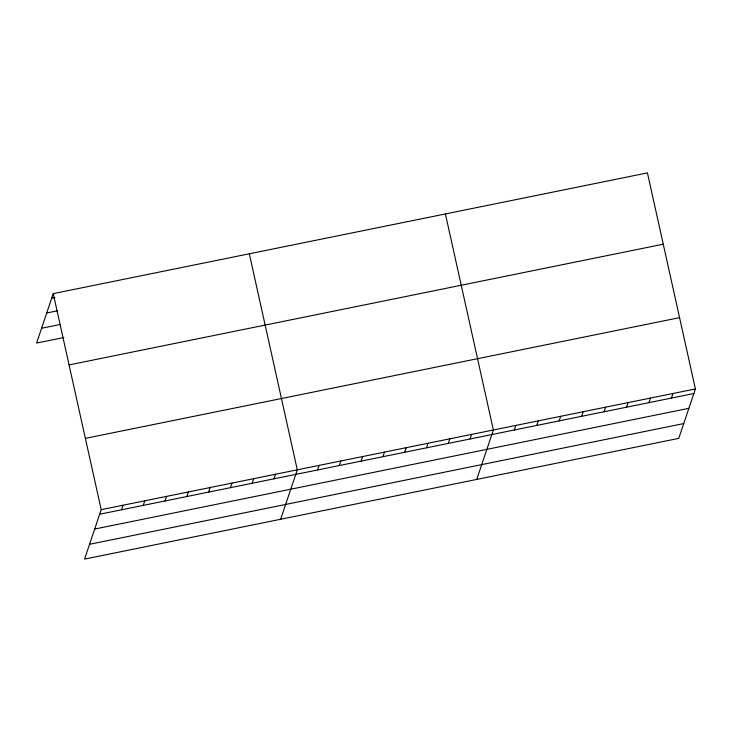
<?xml version="1.0" encoding="UTF-8"?>
<svg xmlns="http://www.w3.org/2000/svg" width="732" height="732" viewBox="0 0 732 732"><rect width="100%" height="100%" fill="white"/><g stroke="black" fill="none" stroke-linecap="round" stroke-linejoin="round"><path stroke-width="1.1" d="M53.235 293.623L101.208 509.664L84.573 559.102L678.765 438.377L695.4 388.939L647.427 172.898L53.235 293.623L36.6 343.061L63.83 337.525M121.457 509.811L123.003 505.236M143.243 505.382L144.79 500.807M165.029 500.953L166.576 496.378M186.825 496.534L188.362 491.959M208.611 492.105L210.148 487.53M230.397 487.677L231.934 483.102M252.183 483.248L253.72 478.673M273.969 478.829L275.507 474.254M280.658 519.263L297.293 469.825L249.319 253.784M317.542 469.971L319.079 465.396M339.328 465.543L340.865 460.968M361.114 461.114L362.651 456.548M382.9 456.695L384.446 452.12M404.686 452.266L406.233 447.691M426.472 447.838L428.019 443.263M448.268 443.409L449.805 438.834M470.054 438.99L471.591 434.415M476.742 479.423L493.377 429.986L445.404 213.945M514.285 429.995L515.822 425.429M536.73 425.438L538.267 420.863M559.175 420.882L560.721 416.307M581.629 416.316L583.166 411.741M604.074 411.759L605.611 407.184M626.519 407.193L628.056 402.618M648.964 402.637L650.51 398.062M671.418 398.071L672.955 393.505M51.698 298.198L54.964 297.531M46.711 313.003L57.608 310.789M41.578 328.256L60.097 324.496M69.073 364.92L663.256 244.195M85.379 438.367L679.571 317.651M101.208 509.664L695.4 388.939M99.671 514.239L693.863 393.514M94.693 529.044L688.876 408.319M89.56 544.297L683.743 423.572"/></g></svg>
